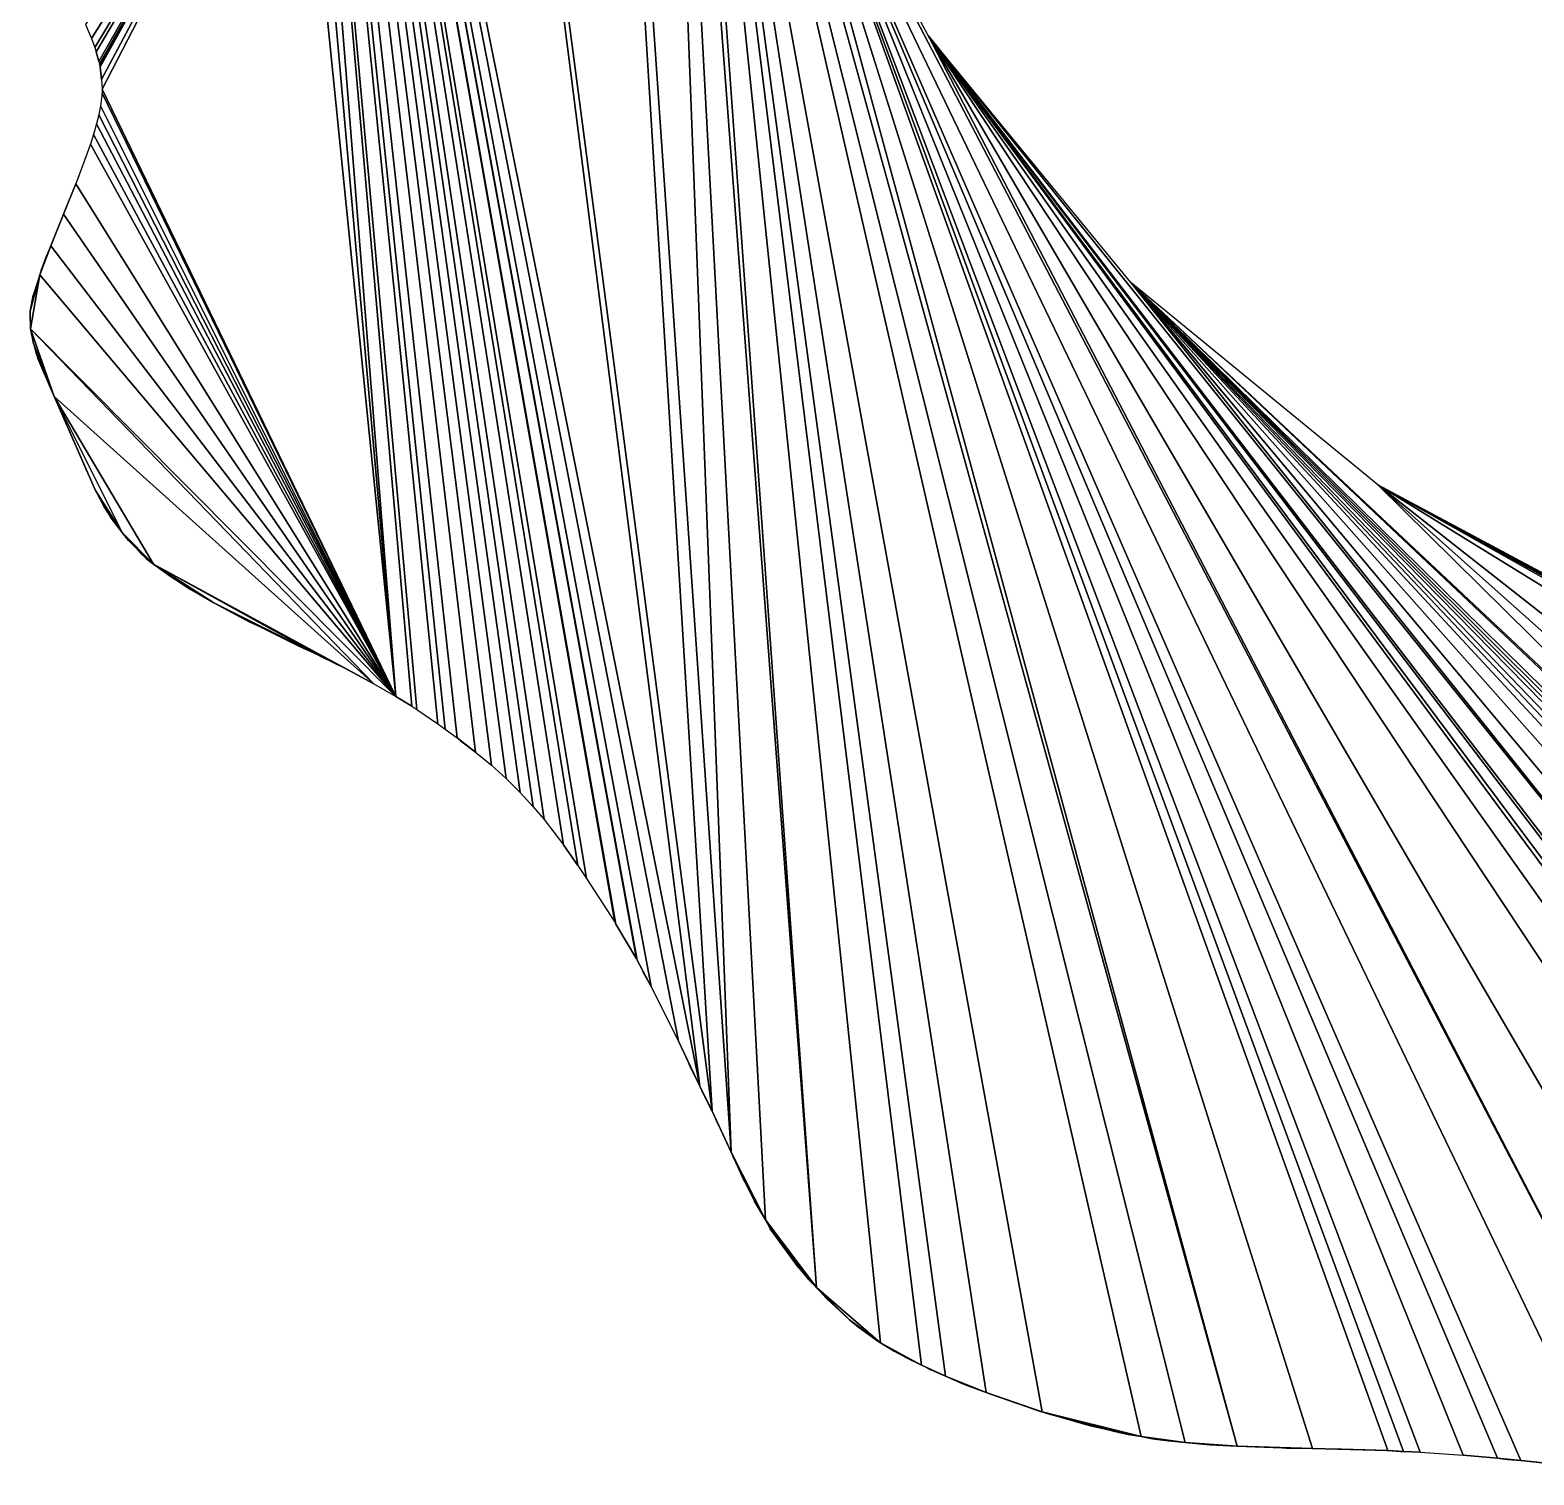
# Model space of a CAD drawing. Extents: x -95 to 96, y -89 to 94.
# Drawn here: x -85.7 to -28.5, y -89.2 to -34.2 of the extents above; entities that cross this region are included whole.
import ezdxf

# ---------------------------------------------------------------- set-up
doc = ezdxf.new("R2010")
doc.units = 0

msp = doc.modelspace()

# ---------------------------------------------------------------- linework, layer by layer
for points in [[(-60.246, -74.439, 106), (-71.149, 11.173, 106), (-77.486, 11.541, 106)], [(-61.063, -72.727, 106), (-60.246, -74.439, 106), (-77.486, 11.541, 106)], [(-62.094, -70.656, 106), (-61.063, -72.727, 106), (-77.486, 11.541, 106)], [(-62.629, -69.653, 106), (-62.094, -70.656, 106), (-77.486, 11.541, 106)], [(-62.662, -69.596, 106), (-62.629, -69.653, 106), (-77.486, 11.541, 106)], [(-63.439, -68.275, 106), (-62.662, -69.596, 106), (-77.486, 11.541, 106)], [(-63.481, -68.198, 106), (-63.439, -68.275, 106), (-77.486, 11.541, 106)], [(-64.555, -66.533, 106), (-63.481, -68.198, 106), (-77.486, 11.541, 106)], [(-64.885, -66.048, 106), (-64.555, -66.533, 106), (-77.486, 11.541, 106)], [(-65.434, -65.259, 106), (-64.885, -66.048, 106), (-77.486, 11.541, 106)], [(-66.167, -64.296, 106), (-65.434, -65.259, 106), (-77.486, 11.541, 106)], [(-66.587, -63.807, 106), (-66.167, -64.296, 106), (-77.486, 11.541, 106)], [(-67.087, -63.261, 106), (-66.587, -63.807, 106), (-77.486, 11.541, 106)], [(-67.625, -62.732, 106), (-67.087, -63.261, 106), (-77.486, 11.541, 106)], [(-68.179, -62.226, 106), (-67.625, -62.732, 106), (-77.486, 11.541, 106)], [(-68.784, -61.723, 106), (-68.179, -62.226, 106), (-77.486, 11.541, 106)], [(-69.488, -61.188, 106), (-68.784, -61.723, 106), (-77.486, 11.541, 106)], [(-69.942, -60.848, 106), (-69.488, -61.188, 106), (-77.486, 11.541, 106)], [(-70.217, -60.65, 106), (-69.942, -60.848, 106), (-77.486, 11.541, 106)], [(-71.013, -60.106, 106), (-70.217, -60.65, 106), (-77.486, 11.541, 106)], [(-71.205, -59.983, 106), (-71.013, -60.106, 106), (-77.486, 11.541, 106)], [(-71.822, -59.61, 106), (-71.205, -59.983, 106), (-77.486, 11.541, 106)], [(-71.822, -59.61, 106), (-77.486, 11.541, 106), (-75.13, -22.33, 106)], [(-59.772, -75.394, 106), (-64.905, 7.946, 106), (-71.149, 11.173, 106)], [(-60.246, -74.439, 106), (-59.772, -75.394, 106), (-71.149, 11.173, 106)], [(-59.056, -76.959, 106), (-62, 0, 106), (-64.905, 7.946, 106)], [(-59.772, -75.394, 106), (-59.056, -76.959, 106), (-64.905, 7.946, 106)], [(-55.808, -82.114, 106), (-60.809, -12.096, 106), (-62, 0, 106)], [(-57.746, -79.537, 106), (-55.808, -82.114, 106), (-62, 0, 106)], [(-59.056, -76.959, 106), (-57.746, -79.537, 106), (-62, 0, 106)], [(-39.794, -88.151, 106), (-57.281, -23.726, 106), (-60.809, -12.096, 106)], [(-41.772, -88.01, 106), (-39.794, -88.151, 106), (-60.809, -12.096, 106)], [(-43.455, -87.785, 106), (-41.772, -88.01, 106), (-60.809, -12.096, 106)], [(-47.22, -86.847, 106), (-43.455, -87.785, 106), (-60.809, -12.096, 106)], [(-49.348, -86.109, 106), (-47.22, -86.847, 106), (-60.809, -12.096, 106)], [(-50.892, -85.484, 106), (-49.348, -86.109, 106), (-60.809, -12.096, 106)], [(-51.805, -85.072, 106), (-50.892, -85.484, 106), (-60.809, -12.096, 106)], [(-53.371, -84.214, 106), (-51.805, -85.072, 106), (-60.809, -12.096, 106)], [(-55.808, -82.114, 106), (-53.371, -84.214, 106), (-60.809, -12.096, 106)], [(-75.601, -22.155, 106), (-83.628, -34.027, 106), (-83.408, -34.555, 106)], [(-75.601, -22.155, 106), (-83.408, -34.555, 106), (-83.281, -34.899, 106)], [(-75.601, -22.155, 106), (-83.281, -34.899, 106), (-83.226, -35.07, 106)], [(-75.601, -22.155, 106), (-83.226, -35.07, 106), (-83.126, -35.432, 106)], [(-83.126, -35.432, 106), (-83.099, -35.534, 106), (-75.601, -22.155, 106)], [(-83.099, -35.534, 106), (-83.084, -35.592, 106), (-75.601, -22.155, 106)], [(-83.084, -35.592, 106), (-83.076, -35.642, 106), (-75.601, -22.155, 106)], [(-83.076, -35.642, 106), (-83.02, -36.114, 106), (-75.601, -22.155, 106)], [(-83.02, -36.114, 106), (-82.997, -36.48, 106), (-75.601, -22.155, 106)], [(-82.997, -36.48, 106), (-71.822, -59.61, 106), (-75.601, -22.155, 106)], [(-71.822, -59.61, 106), (-75.13, -22.33, 106), (-75.601, -22.155, 106)], [(-23.101, -89.246, 106), (-51.551, -34.445, 106), (-57.281, -23.726, 106)], [(-25.839, -89.032, 106), (-23.101, -89.246, 106), (-57.281, -23.726, 106)], [(-28.994, -88.694, 106), (-25.839, -89.032, 106), (-57.281, -23.726, 106)], [(-29.886, -88.606, 106), (-28.994, -88.694, 106), (-57.281, -23.726, 106)], [(-31.19, -88.495, 106), (-29.886, -88.606, 106), (-57.281, -23.726, 106)], [(-32.829, -88.378, 106), (-31.19, -88.495, 106), (-57.281, -23.726, 106)], [(-33.466, -88.353, 106), (-32.829, -88.378, 106), (-57.281, -23.726, 106)], [(-34.061, -88.315, 106), (-33.466, -88.353, 106), (-57.281, -23.726, 106)], [(-36.931, -88.234, 106), (-34.061, -88.315, 106), (-57.281, -23.726, 106)], [(-39.794, -88.151, 106), (-36.931, -88.234, 106), (-57.281, -23.726, 106)], [(-13.602, -81.663, 106), (-43.841, -43.841, 106), (-51.551, -34.445, 106)], [(-14.153, -83.161, 106), (-13.602, -81.663, 106), (-51.551, -34.445, 106)], [(-14.229, -83.358, 106), (-14.153, -83.161, 106), (-51.551, -34.445, 106)], [(-14.513, -84.128, 106), (-14.229, -83.358, 106), (-51.551, -34.445, 106)], [(-14.617, -84.396, 106), (-14.513, -84.128, 106), (-51.551, -34.445, 106)], [(-15.194, -85.773, 106), (-14.617, -84.396, 106), (-51.551, -34.445, 106)], [(-16.327, -87.648, 106), (-15.194, -85.773, 106), (-51.551, -34.445, 106)], [(-19.733, -89.027, 106), (-16.327, -87.648, 106), (-51.551, -34.445, 106)], [(-23.101, -89.246, 106), (-19.733, -89.027, 106), (-51.551, -34.445, 106)], [(-83.226, -35.07, 106), (-83.184, -35.242, 106), (-83.126, -35.432, 106)], [(-83.076, -35.642, 106), (-83.061, -35.789, 106), (-83.02, -36.114, 106)], [(-82.997, -36.48, 106), (-82.999, -36.636, 106), (-71.822, -59.61, 106)], [(-83.063, -37.121, 106), (-83.129, -37.464, 106), (-71.822, -59.61, 106)], [(-82.999, -36.636, 106), (-83.063, -37.121, 106), (-71.822, -59.61, 106)], [(-83.129, -37.464, 106), (-83.208, -37.812, 106), (-71.822, -59.61, 106)], [(-83.321, -38.211, 106), (-83.439, -38.585, 106), (-71.822, -59.61, 106)], [(-83.208, -37.812, 106), (-83.321, -38.211, 106), (-71.822, -59.61, 106)], [(-83.439, -38.585, 106), (-84.001, -40.088, 106), (-71.822, -59.61, 106)], [(-84.001, -40.088, 106), (-84.402, -41.068, 106), (-84.467, -41.247, 106)], [(-84.001, -40.088, 106), (-84.467, -41.247, 106), (-71.822, -59.61, 106)], [(-84.467, -41.247, 106), (-84.672, -41.736, 106), (-84.956, -42.446, 106)], [(-84.467, -41.247, 106), (-84.956, -42.446, 106), (-71.822, -59.61, 106)], [(-84.956, -42.446, 106), (-85.032, -42.623, 106), (-85.373, -43.551, 106)], [(-84.956, -42.446, 106), (-85.373, -43.551, 106), (-71.822, -59.61, 106)], [(-85.032, -42.623, 106), (-85.114, -42.83, 106), (-85.373, -43.551, 106)], [(-85.114, -42.83, 106), (-85.328, -43.395, 106), (-85.373, -43.551, 106)], [(-85.373, -43.551, 106), (-85.628, -44.326, 106), (-85.733, -44.933, 106)], [(-85.373, -43.551, 106), (-85.733, -44.933, 106), (-85.719, -45.616, 106)], [(-85.373, -43.551, 106), (-85.719, -45.616, 106), (-71.822, -59.61, 106)], [(-11.098, -74.592, 106), (-34.445, -51.551, 106), (-43.841, -43.841, 106)], [(-11.148, -74.711, 106), (-11.098, -74.592, 106), (-43.841, -43.841, 106)], [(-11.53, -75.651, 106), (-11.148, -74.711, 106), (-43.841, -43.841, 106)], [(-11.619, -75.928, 106), (-11.53, -75.651, 106), (-43.841, -43.841, 106)], [(-11.707, -76.226, 106), (-11.619, -75.928, 106), (-43.841, -43.841, 106)], [(-11.819, -76.499, 106), (-11.707, -76.226, 106), (-43.841, -43.841, 106)], [(-12.002, -76.961, 106), (-11.819, -76.499, 106), (-43.841, -43.841, 106)], [(-12.141, -77.367, 106), (-12.002, -76.961, 106), (-43.841, -43.841, 106)], [(-12.302, -77.866, 106), (-12.141, -77.367, 106), (-43.841, -43.841, 106)], [(-12.663, -78.992, 106), (-12.302, -77.866, 106), (-43.841, -43.841, 106)], [(-13.179, -80.481, 106), (-12.663, -78.992, 106), (-43.841, -43.841, 106)], [(-13.602, -81.663, 106), (-13.179, -80.481, 106), (-43.841, -43.841, 106)], [(-85.628, -44.326, 106), (-85.659, -44.464, 106), (-85.733, -44.933, 106)], [(-85.733, -44.933, 106), (-85.74, -44.986, 106), (-85.737, -45.025, 106)], [(-85.737, -45.025, 106), (-85.74, -45.508, 106), (-85.719, -45.616, 106)], [(-85.733, -44.933, 106), (-85.737, -45.025, 106), (-85.719, -45.616, 106)], [(-85.719, -45.616, 106), (-85.653, -46.037, 106), (-85.608, -46.168, 106)], [(-85.719, -45.616, 106), (-85.608, -46.168, 106), (-84.818, -48.183, 106)], [(-85.719, -45.616, 106), (-84.818, -48.183, 106), (-72.653, -59.122, 106)], [(-85.719, -45.616, 106), (-72.653, -59.122, 106), (-71.822, -59.61, 106)], [(-85.608, -46.168, 106), (-85.505, -46.552, 106), (-84.818, -48.183, 106)], [(-85.505, -46.552, 106), (-85.443, -46.74, 106), (-84.818, -48.183, 106)], [(-85.443, -46.74, 106), (-85.239, -47.236, 106), (-84.818, -48.183, 106)], [(-84.818, -48.183, 106), (-84.673, -48.524, 106), (-83.247, -51.771, 106)], [(-84.818, -48.183, 106), (-83.247, -51.771, 106), (-82.234, -53.369, 106)], [(-84.818, -48.183, 106), (-82.234, -53.369, 106), (-81.041, -54.569, 106)], [(-84.818, -48.183, 106), (-81.041, -54.569, 106), (-72.653, -59.122, 106)], [(-84.673, -48.524, 106), (-83.618, -50.958, 106), (-83.247, -51.771, 106)], [(-83.247, -51.771, 106), (-82.903, -52.431, 106), (-82.654, -52.815, 106)], [(-83.247, -51.771, 106), (-82.654, -52.815, 106), (-82.234, -53.369, 106)], [(-14.124, -62.482, 106), (-23.726, -57.281, 106), (-34.445, -51.551, 106)], [(-13.313, -63.057, 106), (-14.124, -62.482, 106), (-34.445, -51.551, 106)], [(-12.761, -63.502, 106), (-13.313, -63.057, 106), (-34.445, -51.551, 106)], [(-12.066, -64.145, 106), (-12.761, -63.502, 106), (-34.445, -51.551, 106)], [(-10.054, -66.573, 106), (-12.066, -64.145, 106), (-34.445, -51.551, 106)], [(-9.34, -71.273, 106), (-10.054, -66.573, 106), (-34.445, -51.551, 106)], [(-10.346, -73.048, 106), (-9.34, -71.273, 106), (-34.445, -51.551, 106)], [(-11.098, -74.592, 106), (-10.346, -73.048, 106), (-34.445, -51.551, 106)], [(-82.654, -52.815, 106), (-82.528, -52.986, 106), (-82.234, -53.369, 106)], [(-82.234, -53.369, 106), (-82.108, -53.54, 106), (-81.999, -53.664, 106)], [(-82.234, -53.369, 106), (-81.999, -53.664, 106), (-81.677, -53.992, 106)], [(-82.234, -53.369, 106), (-81.677, -53.992, 106), (-81.041, -54.569, 106)], [(-81.999, -53.664, 106), (-81.895, -53.772, 106), (-81.677, -53.992, 106)], [(-81.677, -53.992, 106), (-81.532, -54.147, 106), (-81.317, -54.351, 106)], [(-81.677, -53.992, 106), (-81.317, -54.351, 106), (-81.041, -54.569, 106)], [(-81.317, -54.351, 106), (-81.116, -54.518, 106), (-81.041, -54.569, 106)], [(-81.041, -54.569, 106), (-80.413, -55.024, 106), (-79.941, -55.337, 106)], [(-81.041, -54.569, 106), (-79.941, -55.337, 106), (-78.742, -56.048, 106)], [(-81.041, -54.569, 106), (-78.742, -56.048, 106), (-74.786, -58.021, 106)], [(-81.041, -54.569, 106), (-74.786, -58.021, 106), (-73.761, -58.534, 106)], [(-81.041, -54.569, 106), (-73.761, -58.534, 106), (-72.653, -59.122, 106)], [(-79.941, -55.337, 106), (-79.816, -55.424, 106), (-78.742, -56.048, 106)], [(-79.816, -55.424, 106), (-79.628, -55.541, 106), (-78.742, -56.048, 106)], [(-78.742, -56.048, 106), (-77.378, -56.779, 106), (-76.95, -56.971, 106)], [(-78.742, -56.048, 106), (-76.95, -56.971, 106), (-76.887, -57.001, 106)], [(-78.742, -56.048, 106), (-76.887, -57.001, 106), (-74.786, -58.021, 106)], [(-76.887, -57.001, 106), (-75.531, -57.676, 106), (-74.786, -58.021, 106)], [(-75.531, -57.676, 106), (-75.327, -57.775, 106), (-74.786, -58.021, 106)], [(-74.786, -58.021, 106), (-74.701, -58.067, 106), (-73.761, -58.534, 106)], [(-73.761, -58.534, 106), (-72.663, -59.117, 106), (-72.653, -59.122, 106)], [(-71.822, -59.61, 106), (-71.672, -59.704, 106), (-71.205, -59.983, 106)], [(-69.488, -61.188, 106), (-69.351, -61.296, 106), (-68.784, -61.723, 106)], [(-65.434, -65.259, 106), (-65.005, -65.883, 106), (-64.885, -66.048, 106)], [(-63.439, -68.275, 106), (-63.03, -68.993, 106), (-62.662, -69.596, 106)], [(-62.629, -69.653, 106), (-62.402, -70.104, 106), (-62.094, -70.656, 106)], [(-62.402, -70.104, 106), (-62.305, -70.288, 106), (-62.094, -70.656, 106)], [(-62.094, -70.656, 106), (-61.938, -70.991, 106), (-61.063, -72.727, 106)], [(-61.063, -72.727, 106), (-60.767, -73.354, 106), (-60.246, -74.439, 106)], [(-60.767, -73.354, 106), (-60.623, -73.679, 106), (-60.246, -74.439, 106)], [(-60.623, -73.679, 106), (-60.604, -73.721, 106), (-60.246, -74.439, 106)], [(-60.246, -74.439, 106), (-60.169, -74.62, 106), (-59.772, -75.394, 106)], [(-60.169, -74.62, 106), (-59.847, -75.253, 106), (-59.772, -75.394, 106)], [(-59.772, -75.394, 106), (-59.584, -75.846, 106), (-59.358, -76.3, 106)], [(-59.772, -75.394, 106), (-59.358, -76.3, 106), (-59.056, -76.959, 106)], [(-59.358, -76.3, 106), (-59.195, -76.684, 106), (-59.056, -76.959, 106)], [(-59.056, -76.959, 106), (-58.998, -77.098, 106), (-58.802, -77.515, 106)], [(-59.056, -76.959, 106), (-58.802, -77.515, 106), (-57.746, -79.537, 106)], [(-58.802, -77.515, 106), (-58.645, -77.866, 106), (-58.595, -77.971, 106)], [(-58.802, -77.515, 106), (-58.595, -77.971, 106), (-57.746, -79.537, 106)], [(-58.595, -77.971, 106), (-58.173, -78.806, 106), (-57.746, -79.537, 106)], [(-58.173, -78.806, 106), (-58.114, -78.916, 106), (-57.746, -79.537, 106)], [(-57.746, -79.537, 106), (-57.565, -79.872, 106), (-57.435, -80.073, 106)], [(-57.746, -79.537, 106), (-57.435, -80.073, 106), (-55.808, -82.114, 106)], [(-57.565, -79.872, 106), (-57.517, -79.953, 106), (-57.435, -80.073, 106)], [(-57.435, -80.073, 106), (-56.717, -81.062, 106), (-56.502, -81.33, 106)], [(-57.435, -80.073, 106), (-56.502, -81.33, 106), (-55.808, -82.114, 106)], [(-56.502, -81.33, 106), (-56.118, -81.788, 106), (-55.808, -82.114, 106)], [(-56.118, -81.788, 106), (-56.009, -81.909, 106), (-55.808, -82.114, 106)], [(-55.808, -82.114, 106), (-55.426, -82.531, 106), (-54.553, -83.335, 106)], [(-55.808, -82.114, 106), (-54.553, -83.335, 106), (-53.371, -84.214, 106)], [(-55.426, -82.531, 106), (-54.937, -82.992, 106), (-54.553, -83.335, 106)], [(-54.553, -83.335, 106), (-54.415, -83.453, 106), (-54.255, -83.578, 106)], [(-54.553, -83.335, 106), (-54.255, -83.578, 106), (-53.371, -84.214, 106)], [(-54.255, -83.578, 106), (-53.506, -84.127, 106), (-53.371, -84.214, 106)], [(-53.371, -84.214, 106), (-52.845, -84.528, 106), (-52.379, -84.783, 106)], [(-53.371, -84.214, 106), (-52.379, -84.783, 106), (-51.805, -85.072, 106)], [(-52.379, -84.783, 106), (-52.238, -84.857, 106), (-51.805, -85.072, 106)], [(-51.805, -85.072, 106), (-51.613, -85.161, 106), (-50.892, -85.484, 106)], [(-51.613, -85.161, 106), (-51.477, -85.234, 106), (-50.892, -85.484, 106)], [(-50.892, -85.484, 106), (-50.83, -85.513, 106), (-49.348, -86.109, 106)], [(-50.83, -85.513, 106), (-50.301, -85.746, 106), (-49.348, -86.109, 106)], [(-50.301, -85.746, 106), (-50.112, -85.825, 106), (-49.348, -86.109, 106)], [(-49.348, -86.109, 106), (-49.149, -86.189, 106), (-47.22, -86.847, 106)], [(-49.149, -86.189, 106), (-48.196, -86.52, 106), (-47.789, -86.654, 106)], [(-49.149, -86.189, 106), (-47.789, -86.654, 106), (-47.22, -86.847, 106)], [(-47.789, -86.654, 106), (-47.465, -86.768, 106), (-47.22, -86.847, 106)], [(-47.465, -86.768, 106), (-47.248, -86.839, 106), (-47.22, -86.847, 106)], [(-47.22, -86.847, 106), (-46.991, -86.922, 106), (-46.656, -87.011, 106)], [(-47.22, -86.847, 106), (-46.656, -87.011, 106), (-45.426, -87.36, 106)], [(-47.22, -86.847, 106), (-45.426, -87.36, 106), (-44.697, -87.529, 106)], [(-47.22, -86.847, 106), (-44.697, -87.529, 106), (-43.455, -87.785, 106)], [(-46.656, -87.011, 106), (-46.307, -87.116, 106), (-45.426, -87.36, 106)], [(-45.426, -87.36, 106), (-45.253, -87.404, 106), (-44.697, -87.529, 106)], [(-44.697, -87.529, 106), (-44.499, -87.583, 106), (-44.286, -87.625, 106)], [(-44.697, -87.529, 106), (-44.286, -87.625, 106), (-43.455, -87.785, 106)], [(-44.286, -87.625, 106), (-43.944, -87.705, 106), (-43.455, -87.785, 106)], [(-43.455, -87.785, 106), (-43.023, -87.871, 106), (-42.933, -87.885, 106)], [(-43.455, -87.785, 106), (-42.933, -87.885, 106), (-41.772, -88.01, 106)], [(-42.933, -87.885, 106), (-42.411, -87.952, 106), (-41.772, -88.01, 106)], [(-41.772, -88.01, 106), (-41.367, -88.054, 106), (-40.96, -88.086, 106)], [(-41.772, -88.01, 106), (-40.96, -88.086, 106), (-39.794, -88.151, 106)], [(-40.96, -88.086, 106), (-40.845, -88.097, 106), (-39.794, -88.151, 106)], [(-40.845, -88.097, 106), (-39.805, -88.151, 106), (-39.794, -88.151, 106)], [(-39.794, -88.151, 106), (-38.079, -88.215, 106), (-36.931, -88.234, 106)], [(-38.079, -88.215, 106), (-37.934, -88.223, 106), (-36.931, -88.234, 106)], [(-36.931, -88.234, 106), (-36.255, -88.258, 106), (-34.061, -88.315, 106)], [(-36.255, -88.258, 106), (-34.112, -88.316, 106), (-34.061, -88.315, 106)], [(-34.061, -88.315, 106), (-33.574, -88.35, 106), (-33.466, -88.353, 106)], [(-33.466, -88.353, 106), (-33.381, -88.358, 106), (-32.829, -88.378, 106)], [(-31.19, -88.495, 106), (-30.018, -88.597, 106), (-29.886, -88.606, 106)], [(-29.886, -88.606, 106), (-29.504, -88.653, 106), (-28.994, -88.694, 106)], [(-28.994, -88.694, 106), (-27.138, -88.898, 106), (-25.839, -89.032, 106)]]:
    msp.add_3dface(points)

doc.saveas('drawing.dxf')
